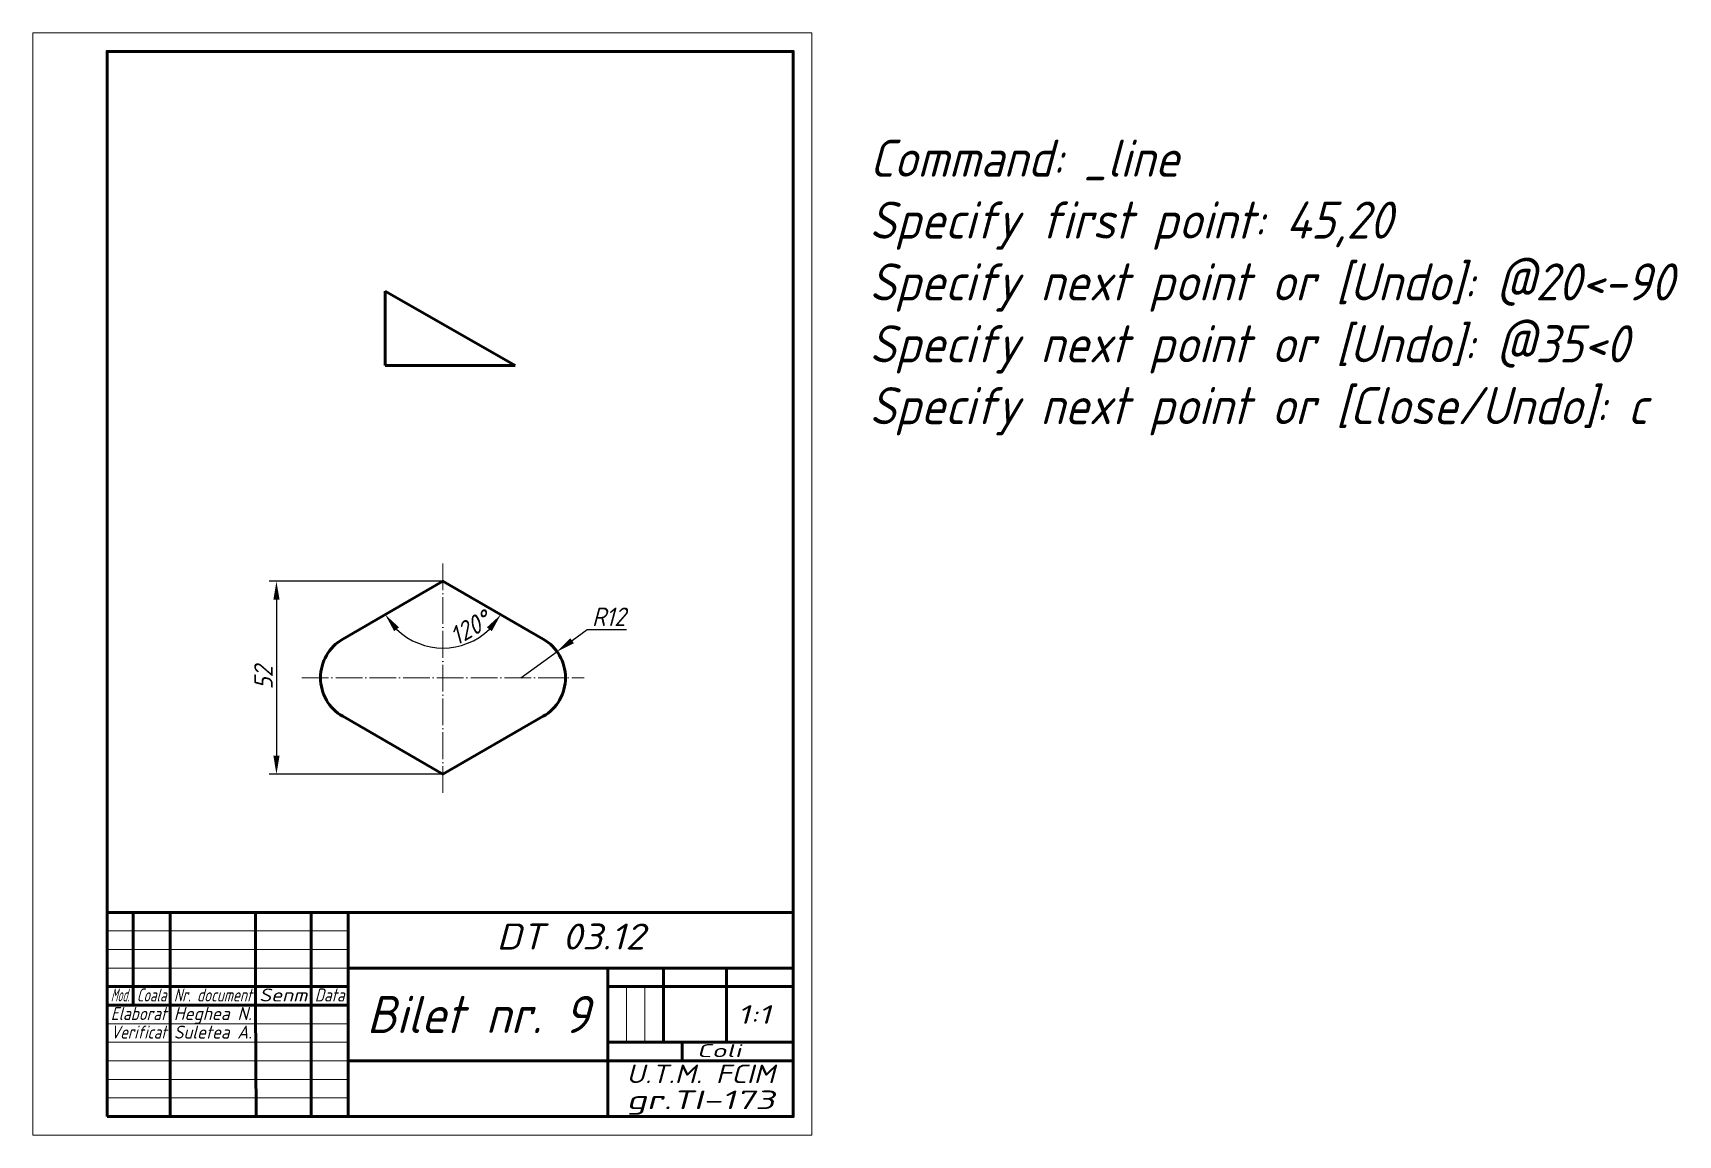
# Model space of a CAD drawing. Header units: millimetres. Extents: x 0 to 444, y 0 to 297.
import ezdxf
from ezdxf.enums import TextEntityAlignment as Align

# ---------------------------------------------------------------- set-up
doc = ezdxf.new("R2010")
doc.units = ezdxf.units.MM
doc.header["$LTSCALE"] = 0.3
doc.linetypes.add('ACAD_ISO04W100', pattern=[30, 24, -3, 0, -3])
for name, color, linetype, lineweight in [('Axe', 153, 'ACAD_ISO04W100', 20), ('Contur', 20, 'Continuous', 60), ('Cote', 92, 'Continuous', 50), ('Subțire', 51, 'Continuous', 20), ('Text10', 7, 'Continuous', 100), ('Text3.5', 7, 'Continuous', 35), ('Text5', 7, 'Continuous', 50), ('text7', 7, 'Continuous', 70)]:
    doc.layers.add(name, color=color, linetype=linetype, lineweight=lineweight)
doc.styles.get("Standard").update_dxf_attribs({"font": 'isocp.shx', "oblique": 15})
doc.dimstyles.new('Hejea-NORMA-2017', dxfattribs={"dimtxt": 5, "dimasz": 5, "dimexe": 2, "dimexo": 0, "dimgap": 1, "dimtad": 1, "dimtoh": 1, "dimdec": 0, "dimtxsty": 'Standard', "dimcen": 2.5, "dimadec": 0, "dimazin": 0, "dimtp": 0.05, "dimtm": 0.05, "dimtfac": 1, "dimtdec": 0, "dimtmove": 0, "dimatfit": 3, "dimldrblk": 'DOTSMALL', "dimfxl": 1, "dimlwd": 25, "dimlwe": 25, "dimarcsym": 0})

# ---------------------------------------------------------------- blocks, each defined once
blk = doc.blocks.new('*D8')
at = {"layer": 'Cote', "color": 0, "lineweight": 25, "transparency": 16777216}
blk.add_arc((110.56, 149.24), 17.99, 225.9754, 314.0246, dxfattribs=at)
at = {"layer": 'Cote', "color": 0, "transparency": 16777216}
for points in [[(97.4, 135.79), (98.71, 136.82), (94.98, 140.25)], [(122.4, 136.82), (123.72, 135.79), (126.14, 140.25)]]:
    blk.add_solid(points, dxfattribs=at)
at = {"layer": 'Defpoints', "color": 0, "transparency": 16777216}
for p in [(110.56, 149.24), (110.56, 149.24), (104.41, 132.34), (65.53, 123.24), (155.59, 123.24)]:
    blk.add_point(p, dxfattribs=at)
at = {"layer": 'Cote', "color": 0, "transparency": 16777216, "insert": (117.75, 136.67), "char_height": 5, "attachment_point": 5, "rotation": 29.7649}
blk.add_mtext('120°', dxfattribs=at)
blk = doc.blocks.new('_DotSmall')
at = {"color": 0, "linetype": 'ByBlock', "const_width": 0.5}
blk.add_lwpolyline([(-0.0625, 0, 1), (0.0625, 0, 1)], format="xyb", close=True, dxfattribs=at)
blk = doc.blocks.new('*D9')
at = {"layer": 'Cote', "color": 0, "lineweight": 25, "transparency": 16777216}
for p, q in [((110.56, 149.24), (63.66, 149.24)), ((65.66, 144.24), (65.66, 102.24)), ((110.56, 97.24), (63.66, 97.24))]:
    blk.add_line(p, q, dxfattribs=at)
at = {"layer": 'Cote', "color": 0, "transparency": 16777216}
for points in [[(64.83, 144.24), (66.5, 144.24), (65.66, 149.24)], [(64.83, 102.24), (66.5, 102.24), (65.66, 97.24)]]:
    blk.add_solid(points, dxfattribs=at)
at = {"layer": 'Defpoints', "color": 0, "transparency": 16777216}
for p in [(110.56, 149.24), (65.66, 97.24), (110.56, 97.24)]:
    blk.add_point(p, dxfattribs=at)
at = {"layer": 'Cote', "color": 0, "transparency": 16777216, "insert": (62.16, 123.24), "char_height": 5, "attachment_point": 5, "rotation": 90}
blk.add_mtext('52', dxfattribs=at)
blk = doc.blocks.new('*D10')
at = {"layer": 'Cote', "color": 0, "lineweight": 25, "transparency": 16777216}
for p, q in [((149.4, 136.16), (145.36, 133.22)), ((160.07, 136.16), (149.4, 136.16)), ((131.59, 123.24), (141.31, 130.29))]:
    blk.add_line(p, q, dxfattribs=at)
at = {"layer": 'Cote', "color": 0, "transparency": 16777216}
blk.add_solid([(144.87, 133.9), (145.85, 132.55), (141.31, 130.29)], dxfattribs=at)
at = {"layer": 'Defpoints', "color": 0, "transparency": 16777216}
for p in [(141.31, 130.29), (131.59, 123.24)]:
    blk.add_point(p, dxfattribs=at)
at = {"layer": 'Cote', "color": 0, "transparency": 16777216, "insert": (155.24, 139.66), "char_height": 5, "attachment_point": 5}
blk.add_mtext('R12', dxfattribs=at)

msp = doc.modelspace()

# ---------------------------------------------------------------- linework, layer by layer
at = {"layer": 'Axe'}
for p, q in [((110.56, 92.24), (110.56, 154.24)), ((72.53, 123.24), (148.59, 123.24))]:
    msp.add_line(p, q, dxfattribs=at)
at = {"layer": 'Contur'}
for p, q in [((95, 227.42), (95, 207.42)), ((130, 207.42), (95, 227.42)), ((95, 207.42), (130, 207.42)), ((110.56, 149.24), (83.53, 133.64)), ((110.56, 149.24), (137.59, 133.64)), ((110.56, 97.24), (83.53, 112.85)), ((110.56, 97.24), (137.59, 112.85)), ((20, 60), (27, 60)), ((27, 60), (27, 35)), ((37, 35), (37, 60)), ((37, 60), (60, 60)), ((60, 35), (60, 60)), ((75, 35), (75, 60)), ((75, 60), (85, 60)), ((85, 60), (85, 40)), ((20, 53), (20, 28)), ((85, 45), (205, 45)), ((155, 40), (155, 45)), ((155, 45), (155, 40)), ((187, 45), (170, 45)), ((170, 45), (170, 40)), ((187, 40), (187, 45)), ((205, 45), (205, 40)), ((20, 35), (20, 40)), ((20, 40), (85, 40)), ((85, 40), (85, 35)), ((170, 40), (155, 40)), ((155, 40), (187, 40)), ((155, 25), (155, 40)), ((155, 40), (155, 25)), ((170, 40), (170, 25)), ((205, 40), (187, 40)), ((187, 40), (187, 25)), ((27, 35), (20, 35)), ((85, 35), (27, 35)), ((27, 35), (37, 35)), ((37, 35), (37, 5)), ((60, 35), (75, 35)), ((60.21, 5), (60, 35)), ((60, 35), (75, 35)), ((75, 35), (75, 5)), ((85, 35), (85, 5)), ((187, 25), (155, 25)), ((155, 25), (205, 25)), ((155, 20), (155, 25)), ((155, 25), (155, 20)), ((170, 25), (205, 25)), ((205, 25), (171, 25)), ((175, 20), (175, 25)), ((175, 25), (175, 20)), ((205, 25), (205, 20)), ((155, 20), (85, 20)), ((175, 20), (155, 20)), ((155.01, 5), (155.01, 20)), ((205, 20), (175, 20)), ((37, 5), (60.21, 5)), ((75, 5), (155.01, 5))]:
    msp.add_line(p, q, dxfattribs=at)
for points in [[(20, 5), (205, 5), (205, 292), (20, 292)], [(20, 5), (205, 5), (205, 60), (20, 60)]]:
    msp.add_lwpolyline(points, close=True, dxfattribs=at)
for centre, start, end in [((89.53, 123.24), 120, 240), ((131.59, 123.24), 300, 60)]:
    msp.add_arc(centre, 12, start, end, dxfattribs=at)
at = {"layer": 'Subțire'}
for p, q in [((20, 55), (85, 55)), ((20, 50), (85, 50)), ((20, 45), (85, 45)), ((160, 40), (160, 25)), ((165, 40), (165, 25)), ((20, 30), (85, 30)), ((20, 25), (85, 25)), ((20, 20), (85, 20)), ((20, 15), (85, 15)), ((20, 10), (85, 10))]:
    msp.add_line(p, q, dxfattribs=at)
msp.add_lwpolyline([(0, 0), (210, 0), (210, 297), (0, 297)], close=True, dxfattribs=at)

# ---------------------------------------------------------------- texts
at = {"layer": 'Defpoints', "insert": (225.56, 268.24), "char_height": 10, "width": 300, "attachment_point": 1}
msp.add_mtext('Command: _line\\PSpecify first point: 45,20\\PSpecify next point or [Undo]: @20<-90\\PSpecify next point or [Undo]: @35<0\\PSpecify next point or [Close/Undo]: c', dxfattribs=at)
at = {"layer": 'Text10', "oblique": 15, "width": 1.030646}
msp.add_text('Bilet nr. 9', height=10, dxfattribs=at).set_placement((90, 27.5), (150, 27.5), align=Align.FIT)
at = {"layer": 'Text3.5', "oblique": 15}
for s, width, p, p2 in [('Mod.', 0.58309, (21, 36), (26, 36)), ('Coala', 0.740614, (28, 36), (36, 36)), ('Nr. document', 0.794702, (38, 36), (59, 36)), ('Senm', 1.243799, (61, 36), (74, 36)), ('Data', 0.850896, (76, 36), (84, 36)), ('Elaborat', 0.865801, (21, 31), (36, 31)), ('Heghea N.', 1.061947, (38, 31), (59, 31)), ('Verificat', 0.832178, (21, 26), (36, 26)), ('Suletea A.', 0.991736, (38, 26), (59, 26)), ('Coli', 1.758242, (179, 21), (191, 21))]:
    msp.add_text(s, height=3.5, dxfattribs=dict(at, width=width)).set_placement(p, p2, align=Align.FIT)
at = {"layer": 'Text5', "oblique": 15}
for s, width, p, p2 in [('1:1', 1.565217, (190, 30), (199, 30)), ('U.T.M. FCIM', 1.28, (160, 14), (200, 14)), ('gr.TI-173', 1.541004, (160, 7), (200, 7))]:
    msp.add_text(s, height=5, dxfattribs=dict(at, width=width)).set_placement(p, p2, align=Align.FIT)
at = {"layer": 'text7', "oblique": 15, "width": 1.187987}
msp.add_text('DT 03.12', height=7, dxfattribs=at).set_placement((125, 50), (165, 50), align=Align.FIT)

# ---------------------------------------------------------------- dimensions: what is measured, and where the dimension line sits
at = {"layer": 'Cote'}
dim = msp.add_linear_dim(base=(65.66, 97.24), p1=(110.56, 149.24), p2=(110.56, 97.24), angle=90, dimstyle='Hejea-NORMA-2017', dxfattribs=at)
dim.commit()
dim.dimension.update_dxf_attribs({"geometry": '*D9', "text_midpoint": (62.16, 123.24)})
dim = msp.add_angular_dim_2l(base=(104.41, 132.34), line1=((110.56, 149.24), (155.59, 123.24)), line2=((110.56, 149.24), (65.53, 123.24)), dimstyle='Hejea-NORMA-2017', dxfattribs=at)
dim.commit()
dim.dimension.update_dxf_attribs({"geometry": '*D8', "text_midpoint": (119.49, 133.63), "dimtype": 162})
dim = msp.add_radius_dim(center=(131.59, 123.24), mpoint=(141.31, 130.29), dimstyle='Hejea-NORMA-2017', dxfattribs=at)
dim.commit()
dim.dimension.update_dxf_attribs({"geometry": '*D10', "text_midpoint": (155.24, 139.66)})

doc.saveas('drawing.dxf')
